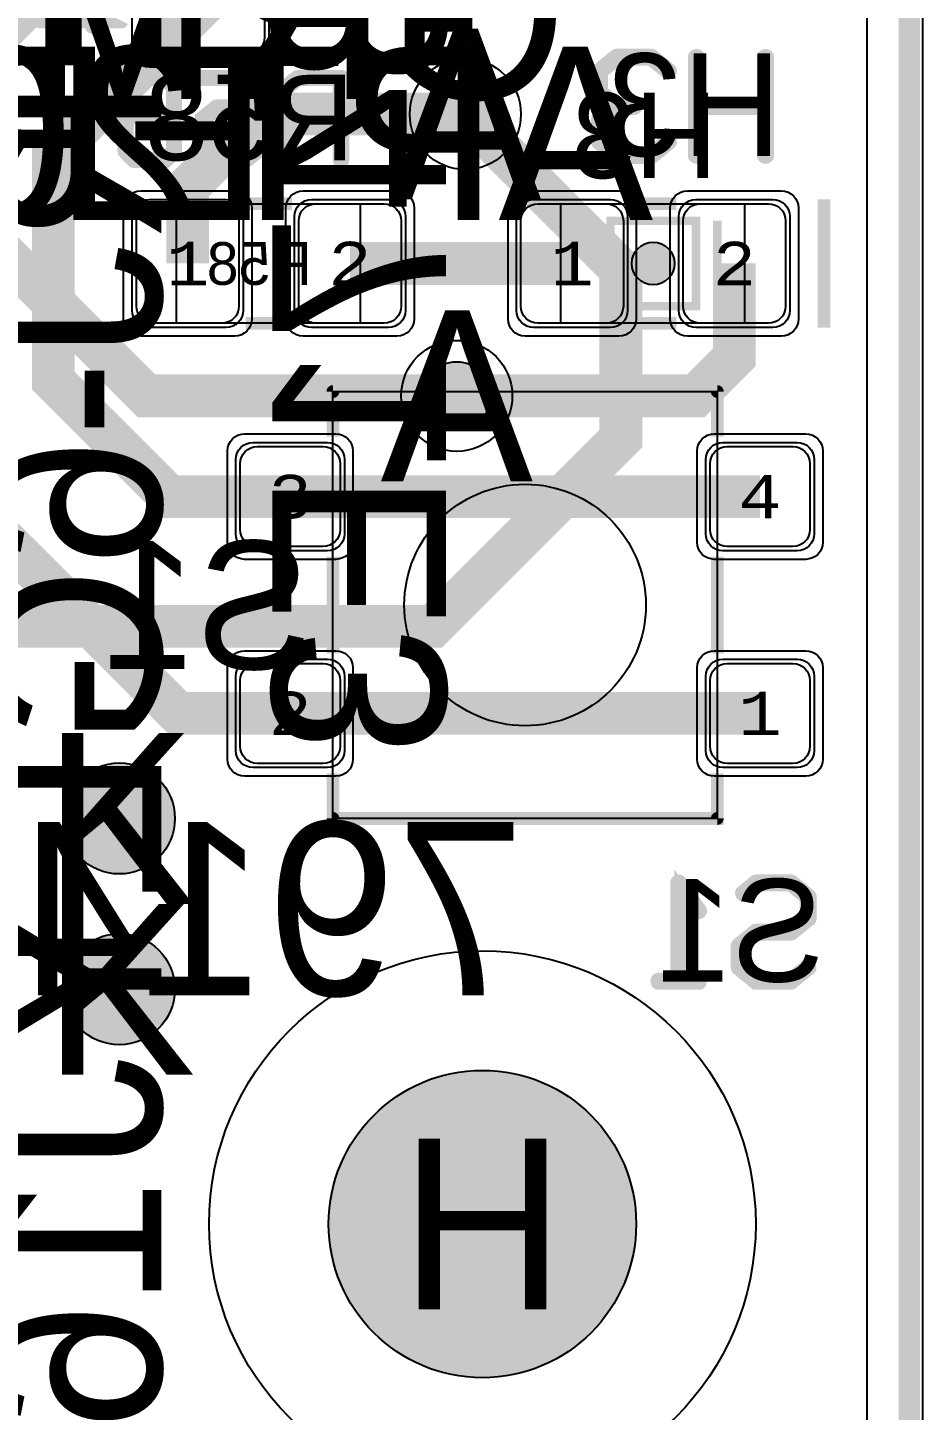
# Model space of a CAD drawing. Extents: x -2 to 260, y -54 to 137.
# Drawn here: x 249.68 to 260.15, y 2.82 to 19.01 of the extents above; entities that cross this region are included whole.
import ezdxf
from ezdxf.enums import TextEntityAlignment as Align

# ---------------------------------------------------------------- set-up
doc = ezdxf.new("R2010")
doc.units = 0
doc.header["$MEASUREMENT"] = 0
for name, color, linetype in [('ASSEMBLY_OUTLINES_BTM', 191, 'CONTINUOUS'), ('ASSEMBLY_PART_NUMBERS_BTM', 191, 'CONTINUOUS'), ('ASSEMBLY_REF_DES_BTM', 191, 'CONTINUOUS'), ('BOARD_OUTLINE', 10, 'CONTINUOUS'), ('DRILL_DRAWING', 21, 'CONTINUOUS'), ('GENERATED_SILKSCREEN_BTM', 255, 'CONTINUOUS'), ('MANUFACTURING_OUTLINES', 10, 'CONTINUOUS'), ('MOUNTING_HOLE_PADS_LAYER14', 150, 'CONTINUOUS'), ('MOUNTING_HOLE_PADS_LAYER15', 230, 'CONTINUOUS'), ('MOUNTING_HOLES_LAYER_BOT17', 42, 'CONTINUOUS'), ('MOUNTING_HOLES_LAYER_TOP', 42, 'CONTINUOUS'), ('PART_PADS_SMD_BTM', 230, 'CONTINUOUS'), ('PIN_NUMBERS_BTM', 8, 'CONTINUOUS'), ('PIN_NUMBERS_TOP', 8, 'CONTINUOUS'), ('PLACEMENT_OUTLINES_BTM', 222, 'CONTINUOUS'), ('ROUTE_BORDER', 151, 'CONTINUOUS'), ('SILKSCREEN_OUTLINES_BTM', 211, 'CONTINUOUS'), ('SILKSCREEN_REF_DES_BTM', 211, 'CONTINUOUS'), ('SOLDERMASK_PADS_BTM', 102, 'CONTINUOUS'), ('SOLDERPASTE_PADS_BTM', 254, 'CONTINUOUS'), ('TRACES_LAYER_BOTTOM', 230, 'CONTINUOUS'), ('TRACES_LAYER_TOP', 150, 'CONTINUOUS'), ('VIA_HOLES_LAYER_BOTTOM', 30, 'CONTINUOUS'), ('VIA_HOLES_LAYER_TOP', 30, 'CONTINUOUS'), ('VIA_PADS_LAYER_BOTTOM', 230, 'CONTINUOUS'), ('VIA_PADS_LAYER_TOP', 150, 'CONTINUOUS')]:
    doc.layers.add(name, color=color, linetype=linetype)
doc.styles.add('COURIER_NEW', font='COUR.TTF')
doc.styles.add('VERIBEST_GERBER_0', font='txt')

msp = doc.modelspace()

# ---------------------------------------------------------------- hatches: boundary and pattern name
at = {"layer": 'ASSEMBLY_OUTLINES_BTM'}
h = msp.add_hatch(color=256, dxfattribs=at)
edge = h.paths.add_edge_path()
edge.add_arc((257, 16.25), 0.25, 0, 360)
at = {"layer": 'MOUNTING_HOLES_LAYER_BOT17'}
h = msp.add_hatch(color=256, dxfattribs=at)
edge = h.paths.add_edge_path()
edge.add_arc((250.75, 9.75), 0.65, 0, 360)
h = msp.add_hatch(color=256, dxfattribs=at)
edge = h.paths.add_edge_path()
edge.add_arc((250.75, 7.75), 0.65, 0, 360)
h = msp.add_hatch(color=256, dxfattribs=at)
edge = h.paths.add_edge_path()
edge.add_arc((255, 5), 1.8, 0, 360)
at = {"layer": 'MOUNTING_HOLES_LAYER_TOP'}
h = msp.add_hatch(color=256, dxfattribs=at)
edge = h.paths.add_edge_path()
edge.add_arc((250.75, 9.75), 0.65, 0, 360)
h = msp.add_hatch(color=256, dxfattribs=at)
edge = h.paths.add_edge_path()
edge.add_arc((250.75, 7.75), 0.65, 0, 360)
h = msp.add_hatch(color=256, dxfattribs=at)
edge = h.paths.add_edge_path()
edge.add_arc((255, 5), 1.8, 0, 360)
at = {"layer": 'VIA_HOLES_LAYER_BOTTOM'}
h = msp.add_hatch(color=256, dxfattribs=at)
edge = h.paths.add_edge_path()
edge.add_arc((254.8, 18), 0.4, 0, 360)
h = msp.add_hatch(color=256, dxfattribs=at)
edge = h.paths.add_edge_path()
edge.add_arc((254.7, 14.7), 0.4, 0, 360)
at = {"layer": 'VIA_HOLES_LAYER_TOP'}
h = msp.add_hatch(color=256, dxfattribs=at)
edge = h.paths.add_edge_path()
edge.add_arc((254.8, 18), 0.4, 0, 360)
h = msp.add_hatch(color=256, dxfattribs=at)
edge = h.paths.add_edge_path()
edge.add_arc((254.7, 14.7), 0.4, 0, 360)

# ---------------------------------------------------------------- linework, layer by layer
at = {"layer": 'ASSEMBLY_OUTLINES_BTM'}
for points in [[(251.42, 15.55), (251.42, 16.95), (253.57, 16.95), (253.57, 15.55)], [(255.92, 15.55), (255.92, 16.95), (258.07, 16.95), (258.07, 15.55)], [(253.25, 9.75), (253.25, 14.75), (257.75, 14.75), (257.75, 9.75)]]:
    msp.add_lwpolyline(points, close=True, dxfattribs=at)
at = {"layer": 'ASSEMBLY_OUTLINES_BTM', "const_width": 0.1}
msp.add_lwpolyline([(256.5, 15.75), (256.5, 16.75), (257.5, 16.75), (257.5, 15.75)], close=True, dxfattribs=at)
msp.add_lwpolyline([(257.75, 15.75), (257.75, 16.75)], dxfattribs=at)
at = {"layer": 'ASSEMBLY_OUTLINES_BTM'}
for centre, radius in [((257, 16.25), 0.25), ((255.5, 12.25), 1.414213)]:
    msp.add_circle(centre, radius, dxfattribs=at)
at = {"layer": 'BOARD_OUTLINE', "const_width": 0.25}
msp.add_lwpolyline([(0, 1.5), (0, 118.5, -0.414213562), (1.5, 120), (258.5, 120, -0.414213562), (260, 118.5), (260, 1.5, -0.414213562), (258.5, 0), (1.5, 0, -0.414213562)], format="xyb", close=True, dxfattribs=at)
at = {"layer": 'GENERATED_SILKSCREEN_BTM', "const_width": 0.15}
for points in [[(250.782, 19.0905), (250.779, 19.0845), (250.774, 19.0795), (250.766, 19.0775), (250.463, 19.0775), (250.463, 19.0305), (250.461, 19.0235), (250.457, 19.0175), (250.45, 19.0145), (250.443, 19.0135), (250.435, 19.0145), (250.428, 19.0175), (250.423, 19.0235), (250.422, 19.0305), (250.422, 19.0775), (249.834, 19.0775), (249.829, 19.0785), (249.825, 19.0805), (249.821, 19.0855), (249.818, 19.0905)], [(256.9916, 17.4944), (257.1944, 17.6588), (257.198, 17.6612), (257.2004, 17.6648), (257.2016, 17.6684), (257.2016, 17.672), (257.2004, 17.6804), (257.1956, 17.6888), (257.1896, 17.6948), (257.1824, 17.6996), (257.174, 17.7008), (257.1656, 17.6984), (256.97, 17.5388), (256.5824, 17.5388), (256.3952, 17.69), (256.3952, 17.9132), (256.58, 18.0656), (256.7792, 18.0656), (256.7888, 18.068), (256.7948, 18.0728), (256.7984, 18.0812), (256.7996, 18.0896), (256.7984, 18.098), (256.7948, 18.1052), (256.7888, 18.1112), (256.7792, 18.1136), (256.58, 18.1136), (256.3952, 18.266), (256.3952, 18.4892), (256.5824, 18.6404), (256.97, 18.6404), (257.1656, 18.4808), (257.174, 18.4784), (257.1824, 18.4796), (257.1896, 18.4832), (257.1956, 18.4904), (257.2004, 18.4976), (257.2016, 18.506), (257.2016, 18.5108), (257.2004, 18.5144), (257.198, 18.518), (257.1944, 18.5204), (256.9916, 18.6848), (256.988, 18.686), (256.9844, 18.6872), (256.9832, 18.6884), (256.9784, 18.6896), (256.574, 18.6896), (256.568, 18.6884), (256.5656, 18.6872), (256.5632, 18.686), (256.5584, 18.6848), (256.3556, 18.5204), (256.352, 18.5144), (256.3508, 18.5096), (256.3484, 18.506), (256.3472, 18.5012), (256.3472, 18.254), (256.3484, 18.2504), (256.3508, 18.242), (256.352, 18.236), (256.3556, 18.2336), (256.532, 18.0896), (256.3556, 17.9456), (256.3544, 17.9432), (256.352, 17.9408), (256.3508, 17.9396), (256.3508, 17.9372), (256.3484, 17.9288), (256.3472, 17.9252), (256.3472, 17.678), (256.3484, 17.672), (256.3508, 17.6672), (256.352, 17.6624), (256.3556, 17.6588), (256.5584, 17.4944), (256.5632, 17.492), (256.5644, 17.4908), (256.568, 17.4908), (256.5692, 17.4896), (256.5704, 17.4896), (256.574, 17.4896), (256.9784, 17.4896), (256.9832, 17.4908), (256.988, 17.492), (256.9916, 17.4944)], [(258.3392, 17.5136), (258.3368, 17.504), (258.3308, 17.498), (258.3236, 17.4944), (258.3152, 17.4932), (258.3056, 17.4944), (258.2972, 17.498), (258.2912, 17.504), (258.2888, 17.5136), (258.2888, 18.0656), (257.5292, 18.0656), (257.5292, 17.5136), (257.528, 17.504), (257.522, 17.498), (257.5136, 17.4944), (257.5052, 17.4932), (257.4968, 17.4944), (257.4896, 17.498), (257.4836, 17.504), (257.4812, 17.5136), (257.4812, 18.6656), (257.4836, 18.674), (257.4896, 18.6812), (257.4968, 18.6848), (257.5052, 18.686), (257.5136, 18.6848), (257.522, 18.6812), (257.528, 18.674), (257.5292, 18.6656), (257.5292, 18.1136), (258.2888, 18.1136), (258.2888, 18.6656), (258.2912, 18.674), (258.2972, 18.6812), (258.3056, 18.6848), (258.3152, 18.686), (258.3236, 18.6848), (258.3308, 18.6812), (258.3368, 18.674), (258.3392, 18.6656), (258.3392, 17.5136)], [(250.804, 18.074), (250.836, 17.978), (250.804, 17.882), (250.804, 17.879), (250.803, 17.875), (250.803, 17.566), (250.803, 17.563), (250.804, 17.56), (250.805, 17.556), (250.809, 17.552), (250.909, 17.449), (250.914, 17.445), (250.919, 17.444), (250.923, 17.443), (251.29, 17.443), (251.293, 17.443), (251.296, 17.444), (251.3, 17.445), (251.304, 17.449), (251.404, 17.552), (251.409, 17.556), (251.41, 17.56), (251.41, 17.566), (251.41, 17.875), (251.41, 17.879), (251.41, 17.881), (251.409, 17.882), (251.377, 17.978), (251.409, 18.074), (251.41, 18.075), (251.41, 18.081), (251.41, 18.321), (251.41, 18.325), (251.409, 18.33), (251.404, 18.335), (251.304, 18.438), (251.3, 18.441), (251.296, 18.442), (251.293, 18.443), (251.29, 18.443), (250.923, 18.443), (250.919, 18.442), (250.914, 18.441), (250.909, 18.438), (250.809, 18.335), (250.805, 18.329), (250.804, 18.325), (250.803, 18.321), (250.803, 18.081), (250.803, 18.077), (250.804, 18.075), (250.804, 18.074)], [(251.37, 18.31), (251.37, 18.083), (251.343, 17.997), (250.872, 17.997), (250.843, 18.083), (250.843, 18.31), (250.932, 18.402), (251.28, 18.402), (251.37, 18.31)], [(252.232, 18.099), (252.236, 18.098), (252.239, 18.097), (252.243, 18.095), (252.379, 17.985), (252.379, 18.402), (251.726, 18.402), (251.719, 18.404), (251.713, 18.408), (251.71, 18.415), (251.709, 18.422), (251.71, 18.43), (251.713, 18.436), (251.719, 18.441), (251.726, 18.443), (252.401, 18.443), (252.408, 18.441), (252.414, 18.436), (252.419, 18.43), (252.421, 18.423), (252.421, 17.942), (252.42, 17.935), (252.417, 17.93), (252.413, 17.927), (252.406, 17.925), (252.402, 17.923), (252.397, 17.922), (252.392, 17.923), (252.388, 17.926), (252.225, 18.059), (251.902, 18.059), (251.746, 17.932), (251.746, 17.61), (251.902, 17.485), (252.225, 17.485), (252.388, 17.617), (252.395, 17.62), (252.401, 17.62), (252.408, 17.616), (252.413, 17.611), (252.417, 17.604), (252.419, 17.597), (252.418, 17.593), (252.417, 17.59), (252.415, 17.587), (252.412, 17.585), (252.243, 17.447), (252.24, 17.445), (252.236, 17.445), (252.232, 17.443), (251.895, 17.443), (251.893, 17.443), (251.891, 17.444), (251.89, 17.444), (251.888, 17.445), (251.886, 17.445), (251.882, 17.447), (251.713, 17.585), (251.71, 17.588), (251.709, 17.59), (251.707, 17.596), (251.706, 17.6), (251.706, 17.942), (251.707, 17.946), (251.709, 17.952), (251.709, 17.954), (251.711, 17.955), (251.712, 17.957), (251.713, 17.959), (251.882, 18.095), (251.887, 18.097), (251.891, 18.098), (251.895, 18.099), (252.232, 18.099)], [(252.657, 18.063), (252.654, 18.065), (252.653, 18.07), (252.651, 18.075), (252.65, 18.08), (252.65, 18.286), (252.651, 18.291), (252.653, 18.294), (252.653, 18.297), (252.654, 18.298), (252.656, 18.299), (252.657, 18.301), (252.827, 18.439), (252.832, 18.441), (252.836, 18.442), (252.84, 18.443), (253.344, 18.443), (253.353, 18.441), (253.359, 18.436), (253.364, 18.43), (253.366, 18.423), (253.366, 17.463), (253.364, 17.455), (253.359, 17.45), (253.353, 17.447), (253.346, 17.446), (253.338, 17.447), (253.331, 17.45), (253.326, 17.455), (253.324, 17.463), (253.324, 17.923), (252.854, 17.923), (252.69, 17.457), (252.686, 17.45), (252.679, 17.446), (252.672, 17.445), (252.665, 17.447), (252.659, 17.45), (252.654, 17.455), (252.652, 17.462), (252.653, 17.47), (252.817, 17.936), (252.657, 18.063)], [(253.324, 18.402), (252.846, 18.402), (252.69, 18.276), (252.69, 18.09), (252.846, 17.963), (253.324, 17.963), (253.324, 18.402)], [(251.37, 17.871), (251.37, 17.575), (251.28, 17.484), (250.932, 17.484), (250.843, 17.575), (250.843, 17.871), (250.872, 17.957), (251.343, 17.957), (251.37, 17.871)], [(259, 15.5), (259, 17)], [(257.5318, 7.8688), (257.5414, 7.8664), (257.5474, 7.8616), (257.5498, 7.8532), (257.551, 7.8436), (257.5498, 7.8352), (257.5474, 7.8268), (257.5414, 7.8208), (257.5318, 7.8196), (257.0638, 7.8196), (257.0554, 7.8208), (257.0482, 7.8268), (257.0446, 7.8352), (257.0434, 7.8436), (257.0446, 7.8532), (257.0482, 7.8616), (257.0554, 7.8664), (257.0638, 7.8688), (257.275, 7.8688), (257.275, 8.9956), (257.2762, 9.004), (257.2798, 9.01), (257.2858, 9.0136), (257.2942, 9.0148), (257.3002, 9.016), (257.3062, 9.016), (257.311, 9.0136), (257.3158, 9.0088), (257.5498, 8.68), (257.5522, 8.6752), (257.5534, 8.6716), (257.5534, 8.6632), (257.5498, 8.656), (257.5438, 8.65), (257.5366, 8.6452), (257.5282, 8.6428), (257.5234, 8.6428), (257.5198, 8.644), (257.5138, 8.6512), (257.3218, 8.92), (257.3218, 7.8688), (257.5318, 7.8688)], [(258.193, 8.44), (257.9902, 8.2756), (257.9866, 8.2708), (257.9854, 8.2648), (257.9842, 8.2612), (257.983, 8.2576), (257.9818, 8.2552), (257.9818, 8.008), (257.983, 8.0044), (257.9854, 7.996), (257.9866, 7.9936), (257.9902, 7.9888), (258.1918, 7.8244), (258.1978, 7.822), (258.199, 7.8208), (258.2026, 7.8208), (258.2038, 7.8196), (258.205, 7.8196), (258.2074, 7.8196), (258.6118, 7.8196), (258.6166, 7.8208), (258.6214, 7.822), (258.6262, 7.8244), (258.8278, 7.9888), (258.8314, 7.9912), (258.8338, 7.9948), (258.835, 8.002), (258.8338, 8.0104), (258.8302, 8.0188), (258.8242, 8.0248), (258.817, 8.0296), (258.8086, 8.0308), (258.8002, 8.0284), (258.6046, 7.8688), (258.217, 7.8688), (258.0298, 8.02), (258.0298, 8.2432), (258.217, 8.3956), (258.6118, 8.3956), (258.6166, 8.3956), (258.6226, 8.3968), (258.6262, 8.3992), (258.8278, 8.5636), (258.8314, 8.5648), (258.8326, 8.5672), (258.835, 8.5708), (258.8374, 8.5792), (258.8386, 8.584), (258.8386, 8.8312), (258.8374, 8.8372), (258.835, 8.842), (258.8326, 8.8444), (258.8314, 8.8468), (258.8278, 8.8504), (258.6262, 9.0148), (258.6214, 9.016), (258.619, 9.0172), (258.6166, 9.0184), (258.6118, 9.0196), (258.2074, 9.0196), (258.2026, 9.0184), (258.2002, 9.0172), (258.1966, 9.016), (258.193, 9.0148), (258.0418, 8.8912), (258.0358, 8.8852), (258.0334, 8.878), (258.0346, 8.8696), (258.0382, 8.8612), (258.0454, 8.8552), (258.0526, 8.8504), (258.0622, 8.8492), (258.0706, 8.8516), (258.2146, 8.9704), (258.6046, 8.9704), (258.7894, 8.8192), (258.7894, 8.596), (258.6046, 8.4436), (258.2086, 8.4436), (258.2026, 8.4424), (258.1978, 8.4412), (258.193, 8.44)]]:
    msp.add_lwpolyline(points, dxfattribs=at)
for points in [[(252.769515, 16.950005, 0.000011097), (252.769508, 16.949995), (252.230492, 16.949995, 0.000011097), (252.230485, 16.950005), (252.769515, 16.950005)], [(257.269515, 16.950005, 0.000011097), (257.269508, 16.949995), (256.730492, 16.949995, 0.000011097), (256.730485, 16.950005), (257.269515, 16.950005)], [(252.769515, 15.549995), (252.230485, 15.549995, 0.000011097), (252.230492, 15.550005), (252.769508, 15.550005, 0.000011097), (252.769515, 15.549995)], [(257.269515, 15.549995), (256.730485, 15.549995, 0.000011097), (256.730492, 15.550005), (257.269508, 15.550005, 0.000011097), (257.269515, 15.549995)], [(253.976727, 14.750005, 0.000003466), (253.976726, 14.749995), (253.250005, 14.749995), (253.250005, 14.222207, 0.000009271), (253.249995, 14.222209), (253.249995, 14.75, -0.414213562), (253.25, 14.750005), (253.976727, 14.750005)], [(257.750005, 14.222209, 0.000009271), (257.749995, 14.222207), (257.749995, 14.749995), (255.423274, 14.749995, 0.000003466), (255.423273, 14.750005), (257.75, 14.750005, -0.414213562), (257.750005, 14.75), (257.750005, 14.222209)], [(253.250005, 11.682207, 0.000009271), (253.249995, 11.682209), (253.249995, 12.817791, 0.000009271), (253.250005, 12.817793), (253.250005, 11.682207)], [(257.750005, 11.682209, 0.000009271), (257.749995, 11.682207), (257.749995, 12.817793, 0.000009271), (257.750005, 12.817791), (257.750005, 11.682209)], [(257.750005, 9.75, -0.414213562), (257.75, 9.749995), (253.25, 9.749995, -0.414213562), (253.249995, 9.75), (253.249995, 10.277791, 0.000009271), (253.250005, 10.277793), (253.250005, 9.750005), (257.749995, 9.750005), (257.749995, 10.277793, 0.000009271), (257.750005, 10.277791), (257.750005, 9.75)]]:
    msp.add_lwpolyline(points, format="xyb", dxfattribs=at)
at = {"layer": 'MANUFACTURING_OUTLINES'}
msp.add_lwpolyline([(260.150405, 1.5, -0.414213562), (258.5, -0.150405), (1.5, -0.150405, -0.414213562), (-0.150405, 1.5), (-0.150405, 118.5, -0.414213562), (1.5, 120.150405), (258.5, 120.150405, -0.414213562), (260.150405, 118.5)], format="xyb", close=True, dxfattribs=at)
at = {"layer": 'MOUNTING_HOLE_PADS_LAYER14'}
msp.add_circle((255, 5), 3.2, dxfattribs=at)
at = {"layer": 'MOUNTING_HOLE_PADS_LAYER15'}
msp.add_circle((255, 5), 3.2, dxfattribs=at)
at = {"layer": 'MOUNTING_HOLES_LAYER_BOT17'}
for centre, radius in [((250.75, 9.75), 0.65), ((250.75, 7.75), 0.65), ((255, 5), 1.8)]:
    msp.add_circle(centre, radius, dxfattribs=at)
at = {"layer": 'MOUNTING_HOLES_LAYER_TOP'}
for centre, radius in [((250.75, 9.75), 0.65), ((250.75, 7.75), 0.65), ((255, 5), 1.8)]:
    msp.add_circle(centre, radius, dxfattribs=at)
at = {"layer": 'PART_PADS_SMD_BTM'}
for points in [[(251, 19.75, -0.414213562), (251.2, 19.95), (252.3, 19.95, -0.414213562), (252.5, 19.75), (252.5, 18.85, -0.414213562), (252.3, 18.65), (251.2, 18.65, -0.414213562), (251, 18.85)], [(252, 17, -0.414213562), (252.2, 16.8), (252.2, 15.7, -0.414213562), (252, 15.5), (251.1, 15.5, -0.414213562), (250.9, 15.7), (250.9, 16.8, -0.414213562), (251.1, 17)], [(253.9, 17, -0.414213562), (254.1, 16.8), (254.1, 15.7, -0.414213562), (253.9, 15.5), (253, 15.5, -0.414213562), (252.8, 15.7), (252.8, 16.8, -0.414213562), (253, 17)], [(256.5, 17, -0.414213562), (256.7, 16.8), (256.7, 15.7, -0.414213562), (256.5, 15.5), (255.6, 15.5, -0.414213562), (255.4, 15.7), (255.4, 16.8, -0.414213562), (255.6, 17)], [(258.4, 17, -0.414213562), (258.6, 16.8), (258.6, 15.7, -0.414213562), (258.4, 15.5), (257.5, 15.5, -0.414213562), (257.3, 15.7), (257.3, 16.8, -0.414213562), (257.5, 17)], [(253.385, 13.085, -0.414213562), (253.185, 12.885), (252.315, 12.885, -0.414213562), (252.115, 13.085), (252.115, 13.955, -0.414213562), (252.315, 14.155), (253.185, 14.155, -0.414213562), (253.385, 13.955)], [(258.885, 13.085, -0.414213562), (258.685, 12.885), (257.815, 12.885, -0.414213562), (257.615, 13.085), (257.615, 13.955, -0.414213562), (257.815, 14.155), (258.685, 14.155, -0.414213562), (258.885, 13.955)], [(253.385, 10.545, -0.414213562), (253.185, 10.345), (252.315, 10.345, -0.414213562), (252.115, 10.545), (252.115, 11.415, -0.414213562), (252.315, 11.615), (253.185, 11.615, -0.414213562), (253.385, 11.415)], [(258.885, 10.545, -0.414213562), (258.685, 10.345), (257.815, 10.345, -0.414213562), (257.615, 10.545), (257.615, 11.415, -0.414213562), (257.815, 11.615), (258.685, 11.615, -0.414213562), (258.885, 11.415)]]:
    msp.add_lwpolyline(points, format="xyb", close=True, dxfattribs=at)
at = {"layer": 'PLACEMENT_OUTLINES_BTM'}
for points in [[(251.42, 15.55), (251.42, 16.95), (253.57, 16.95), (253.57, 15.55)], [(255.92, 15.55), (255.92, 16.95), (258.07, 16.95), (258.07, 15.55)], [(253.25, 9.75), (253.25, 14.75), (257.75, 14.75), (257.75, 9.75)]]:
    msp.add_lwpolyline(points, close=True, dxfattribs=at)
at = {"layer": 'ROUTE_BORDER'}
msp.add_lwpolyline([(0.635, 0.635), (0.635, 119.5), (259.5, 119.5), (259.5, 0.635)], close=True, dxfattribs=at)
at = {"layer": 'SILKSCREEN_OUTLINES_BTM', "const_width": 0.15}
msp.add_lwpolyline([(259, 15.5), (259, 17)], dxfattribs=at)
at = {"layer": 'SILKSCREEN_OUTLINES_BTM'}
for points in [[(251.42, 15.55), (251.42, 16.95), (253.57, 16.95), (253.57, 15.55)], [(255.92, 15.55), (255.92, 16.95), (258.07, 16.95), (258.07, 15.55)], [(253.25, 9.75), (253.25, 14.75), (257.75, 14.75), (257.75, 9.75)]]:
    msp.add_lwpolyline(points, close=True, dxfattribs=at)
at = {"layer": 'SOLDERMASK_PADS_BTM'}
for points in [[(250.9, 19.85, -0.414213562), (251.1, 20.05), (252.4, 20.05, -0.414213562), (252.6, 19.85), (252.6, 18.75, -0.414213562), (252.4, 18.55), (251.1, 18.55, -0.414213562), (250.9, 18.75)], [(252.1, 17.1, -0.414213562), (252.3, 16.9), (252.3, 15.6, -0.414213562), (252.1, 15.4), (251, 15.4, -0.414213562), (250.8, 15.6), (250.8, 16.9, -0.414213562), (251, 17.1)], [(254, 17.1, -0.414213562), (254.2, 16.9), (254.2, 15.6, -0.414213562), (254, 15.4), (252.9, 15.4, -0.414213562), (252.7, 15.6), (252.7, 16.9, -0.414213562), (252.9, 17.1)], [(256.6, 17.1, -0.414213562), (256.8, 16.9), (256.8, 15.6, -0.414213562), (256.6, 15.4), (255.5, 15.4, -0.414213562), (255.3, 15.6), (255.3, 16.9, -0.414213562), (255.5, 17.1)], [(258.5, 17.1, -0.414213562), (258.7, 16.9), (258.7, 15.6, -0.414213562), (258.5, 15.4), (257.4, 15.4, -0.414213562), (257.2, 15.6), (257.2, 16.9, -0.414213562), (257.4, 17.1)], [(253.485, 12.985, -0.414213562), (253.285, 12.785), (252.215, 12.785, -0.414213562), (252.015, 12.985), (252.015, 14.055, -0.414213562), (252.215, 14.255), (253.285, 14.255, -0.414213562), (253.485, 14.055)], [(258.985, 12.985, -0.414213562), (258.785, 12.785), (257.715, 12.785, -0.414213562), (257.515, 12.985), (257.515, 14.055, -0.414213562), (257.715, 14.255), (258.785, 14.255, -0.414213562), (258.985, 14.055)], [(253.485, 10.445, -0.414213562), (253.285, 10.245), (252.215, 10.245, -0.414213562), (252.015, 10.445), (252.015, 11.515, -0.414213562), (252.215, 11.715), (253.285, 11.715, -0.414213562), (253.485, 11.515)], [(258.985, 10.445, -0.414213562), (258.785, 10.245), (257.715, 10.245, -0.414213562), (257.515, 10.445), (257.515, 11.515, -0.414213562), (257.715, 11.715), (258.785, 11.715, -0.414213562), (258.985, 11.515)]]:
    msp.add_lwpolyline(points, format="xyb", close=True, dxfattribs=at)
at = {"layer": 'SOLDERPASTE_PADS_BTM'}
for points in [[(251.05, 19.7, -0.414213562), (251.25, 19.9), (252.25, 19.9, -0.414213562), (252.45, 19.7), (252.45, 18.9, -0.414213562), (252.25, 18.7), (251.25, 18.7, -0.414213562), (251.05, 18.9)], [(251.95, 16.95, -0.414213562), (252.15, 16.75), (252.15, 15.75, -0.414213562), (251.95, 15.55), (251.15, 15.55, -0.414213562), (250.95, 15.75), (250.95, 16.75, -0.414213562), (251.15, 16.95)], [(253.85, 16.95, -0.414213562), (254.05, 16.75), (254.05, 15.75, -0.414213562), (253.85, 15.55), (253.05, 15.55, -0.414213562), (252.85, 15.75), (252.85, 16.75, -0.414213562), (253.05, 16.95)], [(256.45, 16.95, -0.414213562), (256.65, 16.75), (256.65, 15.75, -0.414213562), (256.45, 15.55), (255.65, 15.55, -0.414213562), (255.45, 15.75), (255.45, 16.75, -0.414213562), (255.65, 16.95)], [(258.35, 16.95, -0.414213562), (258.55, 16.75), (258.55, 15.75, -0.414213562), (258.35, 15.55), (257.55, 15.55, -0.414213562), (257.35, 15.75), (257.35, 16.75, -0.414213562), (257.55, 16.95)], [(253.335, 13.135, -0.414213562), (253.135, 12.935), (252.365, 12.935, -0.414213562), (252.165, 13.135), (252.165, 13.905, -0.414213562), (252.365, 14.105), (253.135, 14.105, -0.414213562), (253.335, 13.905)], [(258.835, 13.135, -0.414213562), (258.635, 12.935), (257.865, 12.935, -0.414213562), (257.665, 13.135), (257.665, 13.905, -0.414213562), (257.865, 14.105), (258.635, 14.105, -0.414213562), (258.835, 13.905)], [(253.335, 10.595, -0.414213562), (253.135, 10.395), (252.365, 10.395, -0.414213562), (252.165, 10.595), (252.165, 11.365, -0.414213562), (252.365, 11.565), (253.135, 11.565, -0.414213562), (253.335, 11.365)], [(258.835, 10.595, -0.414213562), (258.635, 10.395), (257.865, 10.395, -0.414213562), (257.665, 10.595), (257.665, 11.365, -0.414213562), (257.865, 11.565), (258.635, 11.565, -0.414213562), (258.835, 11.365)]]:
    msp.add_lwpolyline(points, format="xyb", close=True, dxfattribs=at)
at = {"layer": 'TRACES_LAYER_BOTTOM', "const_width": 0.5}
for points in [[(251.75, 19.3), (249.977802, 17.527802), (249.977802, 14.87739), (251.335192, 13.52), (252.75, 13.52)], [(251.55, 16.25), (251.55, 17.143421), (252.406579, 18), (254.8, 18)], [(253.45, 16.25), (256.05, 16.25)], [(257.95, 16.25), (257.95, 15.151065), (257.498935, 14.7), (254.7, 14.7)], [(252.75, 10.98), (251.437034, 10.98), (249.04617, 13.370864), (248.129136, 13.370864), (247.5, 14)], [(258.25, 13.52), (252.75, 13.52)], [(252.75, 10.98), (258.25, 10.98)]]:
    msp.add_lwpolyline(points, dxfattribs=at)
at = {"layer": 'TRACES_LAYER_TOP', "const_width": 0.5}
for points in [[(242.85, 111), (248.045653, 111), (258.60021, 100.445443), (258.60021, 23.254247), (255.867569, 20.521606), (250.933656, 20.521606), (248.41205, 18), (247.5, 18)], [(254.7, 14.7), (251.068758, 14.7), (248.768758, 17), (246.5, 17), (245.5, 18)], [(254.8, 18), (256.620799, 16.179201), (256.620799, 14.199319), (254.42148, 12), (247.5, 12)]]:
    msp.add_lwpolyline(points, dxfattribs=at)
at = {"layer": 'VIA_HOLES_LAYER_BOTTOM'}
for centre in [(254.8, 18), (254.7, 14.7)]:
    msp.add_circle(centre, 0.4, dxfattribs=at)
at = {"layer": 'VIA_HOLES_LAYER_TOP'}
for centre in [(254.8, 18), (254.7, 14.7)]:
    msp.add_circle(centre, 0.4, dxfattribs=at)
at = {"layer": 'VIA_PADS_LAYER_BOTTOM'}
for centre in [(254.8, 18), (254.7, 14.7)]:
    msp.add_circle(centre, 0.65, dxfattribs=at)
at = {"layer": 'VIA_PADS_LAYER_TOP'}
for centre in [(254.8, 18), (254.7, 14.7)]:
    msp.add_circle(centre, 0.65, dxfattribs=at)

# ---------------------------------------------------------------- texts
at = {"layer": 'ASSEMBLY_PART_NUMBERS_BTM', "style": 'VERIBEST_GERBER_0', "text_generation_flag": 2}
for s, p in [('MAL214658471E3', (252.54, 33)), ('ERJ-6GEYJ161V', (249.21, 20.25))]:
    msp.add_text(s, height=2.032, rotation=90, dxfattribs=at).set_placement(p, align=Align.TOP_LEFT)
for s, p in [('GRM188R71H104KA93D', (256, 20.21)), ('ERJ-6GEYJ152V', (252.5, 18.79)), ('APT2012SRCPRV', (257, 18.79)), ('7914G-1-000E', (255.5, 9.71))]:
    msp.add_text(s, height=2.032, dxfattribs=at).set_placement(p, align=Align.TOP_LEFT)
at = {"layer": 'ASSEMBLY_REF_DES_BTM', "style": 'VERIBEST_GERBER_0', "text_generation_flag": 2}
for s, height, p in [('H3', 1, (257.75, 18.25)), ('R58', 0.5, (253, 16.5)), ('S1', 1.5, (253, 13))]:
    msp.add_text(s, height=height, dxfattribs=at).set_placement(p, align=Align.TOP_LEFT)
at = {"layer": 'DRILL_DRAWING', "style": 'VERIBEST_GERBER_0'}
for s, p in [('A', (254.8, 18)), ('A', (254.7, 14.7)), ('K', (250.75, 9.75)), ('K', (250.75, 7.75)), ('H', (255, 5))]:
    msp.add_text(s, height=2, dxfattribs=at).set_placement(p, align=Align.MIDDLE_CENTER)
at = {"layer": 'PIN_NUMBERS_BTM', "style": 'COURIER_NEW'}
for s, p in [('1', (251.55, 16.25)), ('2', (253.45, 16.25)), ('1', (256.05, 16.25)), ('2', (257.95, 16.25)), ('3', (252.75, 13.52)), ('4', (258.25, 13.52)), ('2', (252.75, 10.98)), ('1', (258.25, 10.98))]:
    msp.add_text(s, height=0.508, dxfattribs=at).set_placement(p, align=Align.MIDDLE_CENTER)
at = {"layer": 'PIN_NUMBERS_TOP', "style": 'COURIER_NEW'}
for s, p in [('1', (251.55, 16.25)), ('2', (253.45, 16.25)), ('1', (256.05, 16.25)), ('2', (257.95, 16.25)), ('3', (252.75, 13.52)), ('4', (258.25, 13.52)), ('2', (252.75, 10.98)), ('1', (258.25, 10.98))]:
    msp.add_text(s, height=0.508, dxfattribs=at).set_placement(p, align=Align.MIDDLE_CENTER)
at = {"layer": 'SILKSCREEN_REF_DES_BTM', "style": 'VERIBEST_GERBER_0', "text_generation_flag": 2}
for s, height, p in [('H3', 1.2, (258.5, 18.71)), ('R58', 1, (253.5, 18.46)), ('S1', 1.2, (259, 9.04))]:
    msp.add_text(s, height=height, dxfattribs=at).set_placement(p, align=Align.TOP_LEFT)

doc.saveas('drawing.dxf')
